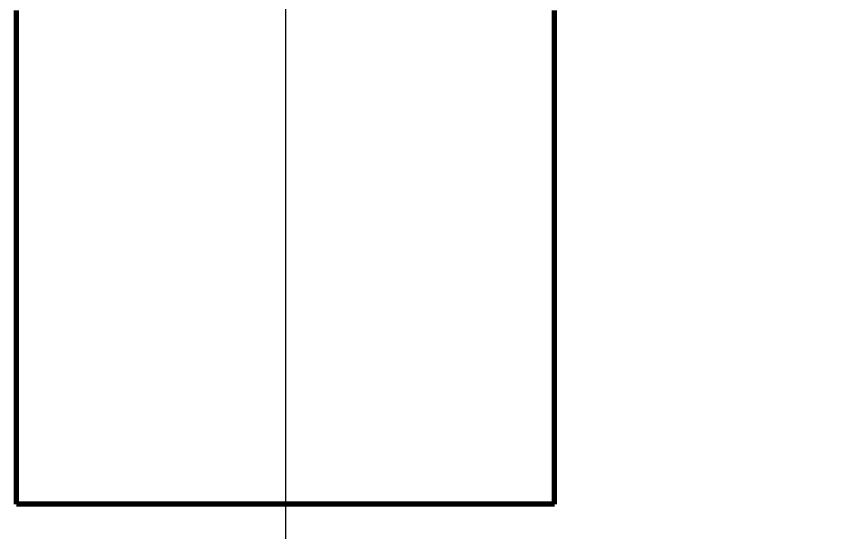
# Model space of a CAD drawing. Header units: millimetres. Extents: x 0 to 2382, y 0 to 420.
# Drawn here: x 125.4 to 134.61, y 89.7 to 95.43 of the extents above; entities that cross this region are included whole.
import ezdxf

# ---------------------------------------------------------------- set-up
doc = ezdxf.new("R2010")
doc.units = ezdxf.units.MM
doc.linetypes.add('IRAM-E-TRAZOS', pattern=[5, 4, -1])
for name, color, linetype, lineweight in [('01-VISIBLE', 7, 'CONTINUOUS', 70), ('02-OCULTA', 4, 'IRAM-E-TRAZOS', 35), ('04-COTA', 3, 'CONTINUOUS', 18)]:
    doc.layers.add(name, color=color, linetype=linetype, lineweight=lineweight)
doc.styles.add('ISO3098', font='isocpeur.ttf')
doc.dimstyles.new('FLAMA-IRAM', dxfattribs={"dimtxt": 3.5, "dimasz": 3.5, "dimexe": 2, "dimexo": 1.5, "dimgap": 1, "dimtad": 1, "dimdec": 1, "dimtxsty": 'ISO3098', "dimblk": 'IRAM_FLECHA', "dimblk1": 'IRAM_FLECHA', "dimblk2": 'IRAM_FLECHA', "dimcen": 2.5, "dimclrd": 256, "dimclre": 256, "dimclrt": 256, "dimazin": 3, "dimtfac": 1, "dimtmove": 0, "dimatfit": 3, "dimlwd": 18, "dimlwe": 18})

# ---------------------------------------------------------------- blocks, each defined once
blk = doc.blocks.new('IRAM_FLECHA')
blk.add_solid([(0, 0), (-1, 0.125), (-1, -0.125)])

msp = doc.modelspace()

# ---------------------------------------------------------------- linework, layer by layer
at = {"layer": '01-VISIBLE'}
msp.add_line((131.4, 90), (125.4, 90), dxfattribs=at)
for points in [[(125.4, 90), (125.4, 90.1), (125.4, 90.2), (125.4, 90.3), (125.4, 90.4), (125.4, 90.5), (125.4, 90.6), (125.4, 90.7), (125.4, 90.8), (125.4, 90.9), (125.4, 91), (125.4, 91.1), (125.4, 91.2), (125.4, 91.3), (125.4, 91.4), (125.4, 91.5), (125.4, 91.6), (125.4, 91.7), (125.4, 91.8), (125.4, 91.9), (125.4, 92), (125.4, 92.1), (125.4, 92.2), (125.4, 92.3), (125.4, 92.4), (125.4, 92.5), (125.4, 92.6), (125.4, 92.7), (125.4, 92.8), (125.4, 92.9), (125.4, 93), (125.4, 93.1), (125.4, 93.2), (125.4, 93.3), (125.4, 93.4), (125.4, 93.5), (125.4, 93.6), (125.4, 93.7), (125.4, 93.8), (125.4, 93.9), (125.4, 94), (125.4, 94.1), (125.4, 94.2), (125.4, 94.3), (125.4, 94.4), (125.4, 94.5), (125.4, 94.6), (125.4, 94.7), (125.4, 94.8), (125.4, 94.9), (125.4, 95), (125.4, 95.1), (125.4, 95.2), (125.4, 95.3), (125.4, 95.4), (125.4, 95.5)], [(131.4, 90), (131.4, 90.1), (131.4, 90.2), (131.4, 90.3), (131.4, 90.4), (131.4, 90.5), (131.4, 90.6), (131.4, 90.7), (131.4, 90.8), (131.4, 90.9), (131.4, 91), (131.4, 91.1), (131.4, 91.2), (131.4, 91.3), (131.4, 91.4), (131.4, 91.5), (131.4, 91.6), (131.4, 91.7), (131.4, 91.8), (131.4, 91.9), (131.4, 92), (131.4, 92.1), (131.4, 92.2), (131.4, 92.3), (131.4, 92.4), (131.4, 92.5), (131.4, 92.6), (131.4, 92.7), (131.4, 92.8), (131.4, 92.9), (131.4, 93), (131.4, 93.1), (131.4, 93.2), (131.4, 93.3), (131.4, 93.4), (131.4, 93.5), (131.4, 93.6), (131.4, 93.7), (131.4, 93.8), (131.4, 93.9), (131.4, 94), (131.4, 94.1), (131.4, 94.2), (131.4, 94.3), (131.4, 94.4), (131.4, 94.5), (131.4, 94.6), (131.4, 94.7), (131.4, 94.8), (131.4, 94.9), (131.4, 95), (131.4, 95.1), (131.4, 95.2), (131.4, 95.3), (131.4, 95.4), (131.4, 95.5)]]:
    msp.add_lwpolyline(points, dxfattribs=at)
at = {"layer": '02-OCULTA'}
for points in [[(125.4, 95.45), (125.4, 95.4), (125.4, 95.35), (125.4, 95.3), (125.4, 95.25), (125.4, 95.2), (125.4, 95.15), (125.4, 95.1), (125.4, 95.05), (125.4, 95), (125.4, 94.95), (125.4, 94.9), (125.4, 94.85), (125.4, 94.8), (125.4, 94.75), (125.4, 94.7), (125.4, 94.65), (125.4, 94.6), (125.4, 94.55), (125.4, 94.5), (125.4, 94.45), (125.4, 94.4), (125.4, 94.35), (125.4, 94.3), (125.4, 94.25), (125.4, 94.2), (125.4, 94.15), (125.4, 94.1), (125.4, 94.05), (125.4, 94), (125.4, 93.95), (125.4, 93.9), (125.4, 93.85), (125.4, 93.8), (125.4, 93.75), (125.4, 93.7), (125.4, 93.65), (125.4, 93.6), (125.4, 93.55), (125.4, 93.5), (125.4, 93.45), (125.4, 93.4), (125.4, 93.35), (125.4, 93.3), (125.4, 93.25), (125.4, 93.2), (125.4, 93.15), (125.4, 93.1), (125.4, 93.05), (125.4, 93), (125.4, 92.95), (125.4, 92.9), (125.4, 92.85), (125.4, 92.8), (125.4, 92.75), (125.4, 92.7), (125.4, 92.65), (125.4, 92.6), (125.4, 92.55), (125.4, 92.5), (125.4, 92.45), (125.4, 92.4), (125.4, 92.35), (125.4, 92.3), (125.4, 92.25), (125.4, 92.2), (125.4, 92.15), (125.4, 92.1), (125.4, 92.05), (125.4, 92), (125.4, 91.95), (125.4, 91.9), (125.4, 91.85), (125.4, 91.8), (125.4, 91.75), (125.4, 91.7), (125.4, 91.65), (125.4, 91.6), (125.4, 91.55), (125.4, 91.5), (125.4, 91.45), (125.4, 91.4), (125.4, 91.35), (125.4, 91.3), (125.4, 91.25), (125.4, 91.2), (125.4, 91.15), (125.4, 91.1), (125.4, 91.05), (125.4, 91), (125.4, 90.95), (125.4, 90.9), (125.4, 90.85), (125.4, 90.8), (125.4, 90.75), (125.4, 90.7), (125.4, 90.65), (125.4, 90.6), (125.4, 90.55), (125.4, 90.5), (125.4, 90.45), (125.4, 90.4), (125.4, 90.35), (125.4, 90.3), (125.4, 90.25), (125.4, 90.2), (125.4, 90.15), (125.4, 90.1), (125.4, 90.05), (125.4, 90)], [(131.4, 95.45), (131.4, 95.4), (131.4, 95.35), (131.4, 95.3), (131.4, 95.25), (131.4, 95.2), (131.4, 95.15), (131.4, 95.1), (131.4, 95.05), (131.4, 95), (131.4, 94.95), (131.4, 94.9), (131.4, 94.85), (131.4, 94.8), (131.4, 94.75), (131.4, 94.7), (131.4, 94.65), (131.4, 94.6), (131.4, 94.55), (131.4, 94.5), (131.4, 94.45), (131.4, 94.4), (131.4, 94.35), (131.4, 94.3), (131.4, 94.25), (131.4, 94.2), (131.4, 94.15), (131.4, 94.1), (131.4, 94.05), (131.4, 94), (131.4, 93.95), (131.4, 93.9), (131.4, 93.85), (131.4, 93.8), (131.4, 93.75), (131.4, 93.7), (131.4, 93.65), (131.4, 93.6), (131.4, 93.55), (131.4, 93.5), (131.4, 93.45), (131.4, 93.4), (131.4, 93.35), (131.4, 93.3), (131.4, 93.25), (131.4, 93.2), (131.4, 93.15), (131.4, 93.1), (131.4, 93.05), (131.4, 93), (131.4, 92.95), (131.4, 92.9), (131.4, 92.85), (131.4, 92.8), (131.4, 92.75), (131.4, 92.7), (131.4, 92.65), (131.4, 92.6), (131.4, 92.55), (131.4, 92.5), (131.4, 92.45), (131.4, 92.4), (131.4, 92.35), (131.4, 92.3), (131.4, 92.25), (131.4, 92.2), (131.4, 92.15), (131.4, 92.1), (131.4, 92.05), (131.4, 92), (131.4, 91.95), (131.4, 91.9), (131.4, 91.85), (131.4, 91.8), (131.4, 91.75), (131.4, 91.7), (131.4, 91.65), (131.4, 91.6), (131.4, 91.55), (131.4, 91.5), (131.4, 91.45), (131.4, 91.4), (131.4, 91.35), (131.4, 91.3), (131.4, 91.25), (131.4, 91.2), (131.4, 91.15), (131.4, 91.1), (131.4, 91.05), (131.4, 91), (131.4, 90.95), (131.4, 90.9), (131.4, 90.85), (131.4, 90.8), (131.4, 90.75), (131.4, 90.7), (131.4, 90.65), (131.4, 90.6), (131.4, 90.55), (131.4, 90.5), (131.4, 90.45), (131.4, 90.4), (131.4, 90.35), (131.4, 90.3), (131.4, 90.25), (131.4, 90.2), (131.4, 90.15), (131.4, 90.1), (131.4, 90.05), (131.4, 90)]]:
    msp.add_lwpolyline(points, dxfattribs=at)

# ---------------------------------------------------------------- dimensions: what is measured, and where the dimension line sits
at = {"layer": '04-COTA'}
msp.add_linear_dim(base=(128.4, 71), p1=(128.4, 110), p2=(184.6, 110), dimstyle='FLAMA-IRAM', override={"dimlfac": 10, "dimpost": 'trocha <>'}, dxfattribs=at).render()

doc.saveas('drawing.dxf')
